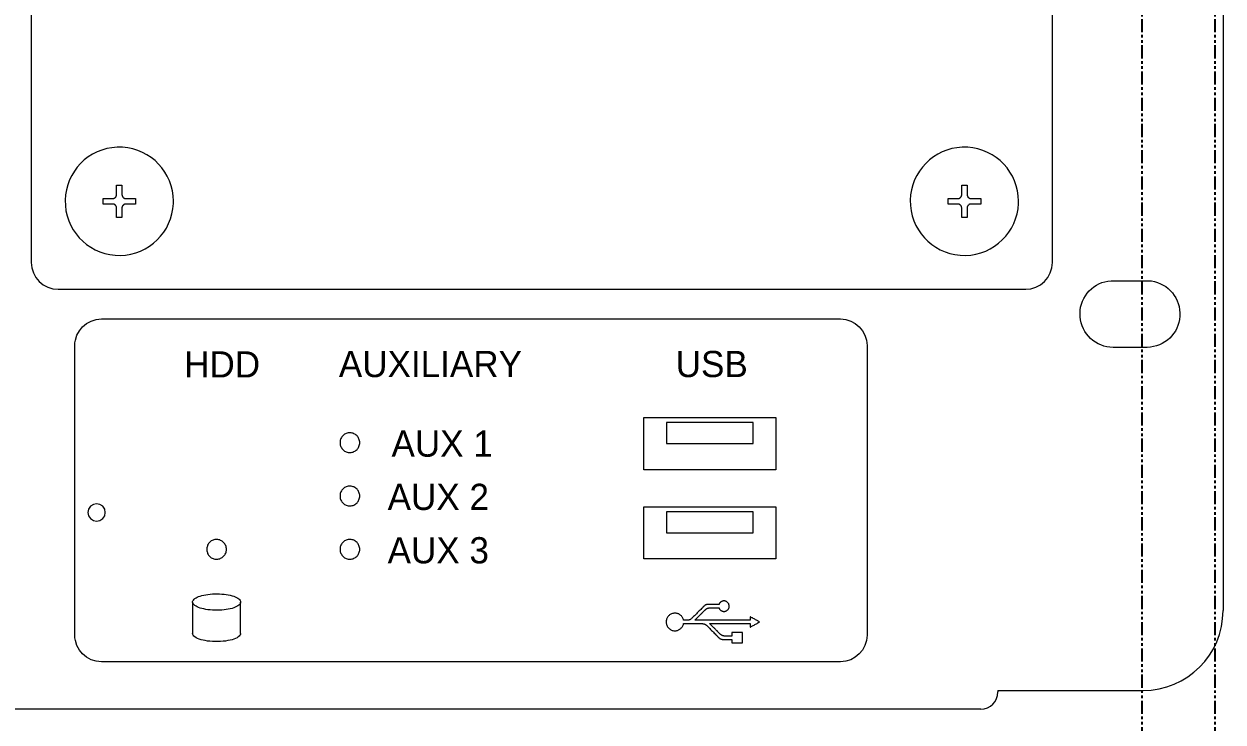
# Model space of a CAD drawing. Header units: millimetres. Extents: x 13198 to 24643, y -4481 to 8091.
# Drawn here: x 16600.2 to 16714.5, y 5577.7 to 5644.3 of the extents above; entities that cross this region are included whole.
import ezdxf

# ---------------------------------------------------------------- set-up
doc = ezdxf.new("R2010")
doc.units = ezdxf.units.MM
doc.header["$MEASUREMENT"] = 0
doc.linetypes.add('HIDDEN', pattern=[0.375, 0.25, -0.125])
doc.linetypes.add('PHANTOM', pattern=[2.5, 1.25, -0.25, 0.25, -0.25, 0.25, -0.25])
doc.layers.add('3355', color=2, linetype='HIDDEN')
doc.layers.add('MTG-FRAME', color=7, linetype='Continuous')

# ---------------------------------------------------------------- blocks, each defined once
blk = doc.blocks.new('sel-3355')
at = {"layer": '3355', "color": 7, "linetype": 'ByBlock', "lineweight": 13}
for p, q in [((15852.09, 5717.93), (15852.09, 5605.56)), ((15830.63, 5597.93), (15830.63, 5597.8)), ((15830.63, 5597.93), (15844.46, 5597.93)), ((15828.98, 5596.15), (15392.2, 5596.15))]:
    blk.add_line(p, q, dxfattribs=at)
for points in [[(15738.45, 5721.74), (15738.45, 5638.73), (15738.5, 5638.24), (15738.65, 5637.76), (15738.88, 5637.32), (15739.2, 5636.93), (15739.58, 5636.62), (15740.02, 5636.38), (15740.5, 5636.24), (15741, 5636.19), (15833.28, 5636.19), (15833.77, 5636.24), (15834.25, 5636.38), (15834.69, 5636.62), (15835.07, 5636.93), (15835.39, 5637.32), (15835.62, 5637.76), (15835.77, 5638.24), (15835.82, 5638.73), (15835.82, 5721.74)], [(15796.85, 5618.99), (15796.85, 5623.98), (15809.46, 5623.98), (15809.46, 5618.99), (15796.85, 5618.99)], [(15799.01, 5621.49), (15807.29, 5621.49), (15807.29, 5623.49), (15799.01, 5623.49), (15799.01, 5621.49)], [(15745.51, 5614.91), (15745.45, 5615.23), (15745.27, 5615.5), (15745, 5615.68), (15744.68, 5615.74), (15744.37, 5615.68), (15744.1, 5615.5), (15743.92, 5615.23), (15743.86, 5614.91), (15743.92, 5614.6), (15744.1, 5614.33), (15744.37, 5614.15), (15744.68, 5614.09), (15745, 5614.15), (15745.27, 5614.33), (15745.45, 5614.6), (15745.51, 5614.91)], [(15809.46, 5610.48), (15796.85, 5610.48), (15796.85, 5615.46), (15809.46, 5615.46), (15809.46, 5610.48)], [(15799.01, 5612.97), (15807.29, 5612.97), (15807.29, 5614.98), (15799.01, 5614.98), (15799.01, 5612.97)], [(15753.84, 5606.37), (15753.84, 5603.38)], [(15758.4, 5603.38), (15758.4, 5606.37)], [(15758.4, 5603.38), (15758.39, 5603.29), (15758.35, 5603.21), (15758.28, 5603.12), (15758.19, 5603.05), (15758.07, 5602.97), (15757.94, 5602.9), (15757.78, 5602.84), (15757.6, 5602.78), (15757.41, 5602.73), (15757.2, 5602.69), (15756.98, 5602.65), (15756.75, 5602.63), (15756.5, 5602.61), (15756.25, 5602.6), (15755.99, 5602.6), (15755.74, 5602.61), (15755.49, 5602.63), (15755.26, 5602.65), (15755.04, 5602.69), (15754.83, 5602.73), (15754.64, 5602.78), (15754.47, 5602.84), (15754.31, 5602.9), (15754.17, 5602.97), (15754.06, 5603.05), (15753.96, 5603.12), (15753.9, 5603.21), (15753.85, 5603.29), (15753.84, 5603.38)]]:
    blk.add_lwpolyline(points, dxfattribs=at)
for points in [[(15752, 5644.58), (15751.98, 5645.09), (15751.91, 5645.58), (15751.79, 5646.06), (15751.63, 5646.52), (15751.42, 5646.96), (15751.18, 5647.37), (15750.9, 5647.76), (15750.59, 5648.13), (15750.25, 5648.46), (15749.88, 5648.75), (15749.48, 5649.02), (15749.05, 5649.24), (15748.6, 5649.43), (15748.14, 5649.58), (15747.65, 5649.68), (15747.15, 5649.73), (15746.64, 5649.74), (15746.14, 5649.69), (15745.65, 5649.6), (15745.18, 5649.46), (15744.72, 5649.29), (15744.29, 5649.07), (15743.89, 5648.81), (15743.51, 5648.52), (15743.16, 5648.19), (15742.84, 5647.84), (15742.56, 5647.45), (15742.31, 5647.04), (15742.1, 5646.61), (15741.93, 5646.15), (15741.8, 5645.68), (15741.72, 5645.19), (15741.68, 5644.68), (15741.7, 5644.17), (15741.76, 5643.67), (15741.87, 5643.19), (15742.03, 5642.73), (15742.22, 5642.28), (15742.45, 5641.86), (15742.72, 5641.47), (15743.03, 5641.1), (15743.37, 5640.77), (15743.73, 5640.46), (15744.13, 5640.19), (15744.55, 5639.96), (15744.99, 5639.76), (15745.46, 5639.61), (15745.94, 5639.5), (15746.44, 5639.43), (15746.95, 5639.42), (15747.45, 5639.45), (15747.94, 5639.54), (15748.42, 5639.66), (15748.87, 5639.83), (15749.31, 5640.04), (15749.72, 5640.29), (15750.1, 5640.58), (15750.46, 5640.9), (15750.78, 5641.25), (15751.08, 5641.62), (15751.33, 5642.03), (15751.55, 5642.46), (15751.73, 5642.91), (15751.86, 5643.38), (15751.96, 5643.87), (15752, 5644.37), (15752, 5644.58), (15752, 5644.58), (15752, 5644.58), (15752, 5644.58), (15752, 5644.58), (15752, 5644.58), (15752, 5644.58), (15752, 5644.58), (15752, 5644.58), (15752, 5644.58), (15752, 5644.58), (15752, 5644.58), (15752, 5644.58), (15752, 5644.58), (15752, 5644.58), (15752, 5644.58)], [(15832.59, 5644.58), (15832.56, 5645.09), (15832.49, 5645.58), (15832.37, 5646.06), (15832.21, 5646.52), (15832.01, 5646.96), (15831.77, 5647.37), (15831.49, 5647.76), (15831.18, 5648.13), (15830.83, 5648.46), (15830.46, 5648.75), (15830.06, 5649.02), (15829.64, 5649.24), (15829.19, 5649.43), (15828.72, 5649.58), (15828.24, 5649.68), (15827.74, 5649.73), (15827.22, 5649.74), (15826.72, 5649.69), (15826.23, 5649.6), (15825.76, 5649.46), (15825.31, 5649.29), (15824.88, 5649.07), (15824.47, 5648.81), (15824.1, 5648.52), (15823.75, 5648.19), (15823.43, 5647.84), (15823.14, 5647.45), (15822.89, 5647.04), (15822.68, 5646.61), (15822.51, 5646.15), (15822.39, 5645.68), (15822.3, 5645.19), (15822.27, 5644.68), (15822.28, 5644.17), (15822.35, 5643.67), (15822.46, 5643.19), (15822.61, 5642.73), (15822.8, 5642.28), (15823.04, 5641.86), (15823.31, 5641.47), (15823.61, 5641.1), (15823.95, 5640.77), (15824.32, 5640.46), (15824.71, 5640.19), (15825.13, 5639.96), (15825.58, 5639.76), (15826.04, 5639.61), (15826.52, 5639.5), (15827.02, 5639.43), (15827.53, 5639.42), (15828.04, 5639.45), (15828.53, 5639.54), (15829, 5639.66), (15829.46, 5639.83), (15829.89, 5640.04), (15830.3, 5640.29), (15830.69, 5640.58), (15831.04, 5640.9), (15831.37, 5641.25), (15831.66, 5641.62), (15831.92, 5642.03), (15832.13, 5642.46), (15832.31, 5642.91), (15832.45, 5643.38), (15832.54, 5643.87), (15832.58, 5644.37), (15832.59, 5644.58), (15832.59, 5644.58), (15832.59, 5644.58), (15832.59, 5644.58), (15832.59, 5644.58), (15832.59, 5644.58), (15832.59, 5644.58), (15832.59, 5644.58), (15832.59, 5644.58), (15832.59, 5644.58), (15832.59, 5644.58), (15832.59, 5644.58), (15832.59, 5644.58), (15832.59, 5644.58), (15832.59, 5644.58), (15832.59, 5644.58)], [(15745.3, 5644.32), (15745.3, 5644.33), (15745.3, 5644.34), (15745.3, 5644.36), (15745.3, 5644.39), (15745.3, 5644.42), (15745.3, 5644.46), (15745.3, 5644.5), (15745.3, 5644.54), (15745.3, 5644.59), (15745.3, 5644.63), (15745.3, 5644.67), (15745.3, 5644.71), (15745.3, 5644.75), (15745.3, 5644.78), (15745.3, 5644.81), (15745.3, 5644.83), (15745.3, 5644.84), (15745.3, 5644.84), (15745.31, 5644.84), (15745.34, 5644.84), (15745.39, 5644.84), (15745.44, 5644.84), (15745.5, 5644.84), (15745.57, 5644.84), (15745.64, 5644.84), (15745.72, 5644.84), (15745.8, 5644.84), (15745.87, 5644.84), (15745.95, 5644.84), (15746.01, 5644.84), (15746.07, 5644.84), (15746.12, 5644.84), (15746.16, 5644.84), (15746.19, 5644.84), (15746.2, 5644.84), (15746.23, 5644.84), (15746.27, 5644.84), (15746.3, 5644.85), (15746.33, 5644.86), (15746.36, 5644.87), (15746.39, 5644.89), (15746.42, 5644.91), (15746.45, 5644.93), (15746.47, 5644.95), (15746.5, 5644.98), (15746.52, 5645), (15746.54, 5645.03), (15746.55, 5645.06), (15746.56, 5645.1), (15746.57, 5645.13), (15746.58, 5645.16), (15746.59, 5645.2), (15746.59, 5645.22), (15746.59, 5645.24), (15746.59, 5645.27), (15746.59, 5645.31), (15746.59, 5645.36), (15746.59, 5645.42), (15746.59, 5645.49), (15746.59, 5645.56), (15746.59, 5645.64), (15746.59, 5645.72), (15746.59, 5645.79), (15746.59, 5645.87), (15746.59, 5645.93), (15746.59, 5645.99), (15746.59, 5646.05), (15746.59, 5646.09), (15746.59, 5646.11), (15746.59, 5646.13), (15746.59, 5646.13), (15746.6, 5646.13), (15746.62, 5646.13), (15746.65, 5646.13), (15746.68, 5646.13), (15746.72, 5646.13), (15746.76, 5646.13), (15746.8, 5646.13), (15746.84, 5646.13), (15746.89, 5646.13), (15746.93, 5646.13), (15746.97, 5646.13), (15747.01, 5646.13), (15747.04, 5646.13), (15747.07, 5646.13), (15747.09, 5646.13), (15747.1, 5646.13), (15747.1, 5646.13), (15747.1, 5646.11), (15747.1, 5646.09), (15747.1, 5646.05), (15747.1, 5646), (15747.1, 5645.94), (15747.1, 5645.87), (15747.1, 5645.8), (15747.1, 5645.72), (15747.1, 5645.64), (15747.1, 5645.57), (15747.1, 5645.49), (15747.1, 5645.43), (15747.1, 5645.36), (15747.1, 5645.31), (15747.1, 5645.27), (15747.1, 5645.24), (15747.1, 5645.22), (15747.1, 5645.2), (15747.11, 5645.17), (15747.11, 5645.13), (15747.12, 5645.1), (15747.14, 5645.07), (15747.15, 5645.04), (15747.17, 5645.01), (15747.19, 5644.98), (15747.21, 5644.95), (15747.24, 5644.93), (15747.26, 5644.91), (15747.29, 5644.89), (15747.32, 5644.87), (15747.35, 5644.86), (15747.39, 5644.85), (15747.42, 5644.84), (15747.46, 5644.84), (15747.49, 5644.84), (15747.5, 5644.84), (15747.52, 5644.84), (15747.56, 5644.84), (15747.61, 5644.84), (15747.67, 5644.84), (15747.74, 5644.84), (15747.81, 5644.84), (15747.89, 5644.84), (15747.96, 5644.84), (15748.04, 5644.84), (15748.11, 5644.84), (15748.18, 5644.84), (15748.24, 5644.84), (15748.3, 5644.84), (15748.34, 5644.84), (15748.37, 5644.84), (15748.39, 5644.84), (15748.39, 5644.84), (15748.39, 5644.83), (15748.39, 5644.81), (15748.39, 5644.78), (15748.39, 5644.75), (15748.39, 5644.72), (15748.39, 5644.68), (15748.39, 5644.63), (15748.39, 5644.59), (15748.39, 5644.55), (15748.39, 5644.5), (15748.39, 5644.46), (15748.39, 5644.42), (15748.39, 5644.39), (15748.39, 5644.36), (15748.39, 5644.34), (15748.39, 5644.33), (15748.39, 5644.32), (15748.38, 5644.32), (15748.36, 5644.32), (15748.32, 5644.32), (15748.28, 5644.32), (15748.22, 5644.32), (15748.15, 5644.32), (15748.08, 5644.32), (15748.01, 5644.32), (15747.93, 5644.32), (15747.85, 5644.32), (15747.78, 5644.32), (15747.71, 5644.32), (15747.64, 5644.32), (15747.59, 5644.32), (15747.54, 5644.32), (15747.51, 5644.32), (15747.49, 5644.32), (15747.48, 5644.32), (15747.44, 5644.32), (15747.4, 5644.31), (15747.37, 5644.3), (15747.34, 5644.29), (15747.31, 5644.28), (15747.28, 5644.26), (15747.25, 5644.24), (15747.23, 5644.22), (15747.2, 5644.19), (15747.18, 5644.17), (15747.16, 5644.14), (15747.14, 5644.11), (15747.13, 5644.08), (15747.12, 5644.05), (15747.11, 5644.01), (15747.1, 5643.98), (15747.1, 5643.94), (15747.1, 5643.93), (15747.1, 5643.91), (15747.1, 5643.87), (15747.1, 5643.82), (15747.1, 5643.77), (15747.1, 5643.7), (15747.1, 5643.63), (15747.1, 5643.56), (15747.1, 5643.48), (15747.1, 5643.4), (15747.1, 5643.33), (15747.1, 5643.26), (15747.1, 5643.19), (15747.1, 5643.14), (15747.1, 5643.09), (15747.1, 5643.06), (15747.1, 5643.04), (15747.1, 5643.03), (15747.09, 5643.03), (15747.08, 5643.03), (15747.06, 5643.03), (15747.03, 5643.03), (15746.99, 5643.03), (15746.95, 5643.03), (15746.91, 5643.03), (15746.87, 5643.03), (15746.82, 5643.03), (15746.78, 5643.03), (15746.74, 5643.03), (15746.7, 5643.03), (15746.66, 5643.03), (15746.63, 5643.03), (15746.61, 5643.03), (15746.59, 5643.03), (15746.59, 5643.03), (15746.59, 5643.03), (15746.59, 5643.05), (15746.59, 5643.09), (15746.59, 5643.13), (15746.59, 5643.19), (15746.59, 5643.25), (15746.59, 5643.32), (15746.59, 5643.4), (15746.59, 5643.47), (15746.59, 5643.55), (15746.59, 5643.63), (15746.59, 5643.7), (15746.59, 5643.76), (15746.59, 5643.82), (15746.59, 5643.87), (15746.59, 5643.91), (15746.59, 5643.93), (15746.59, 5643.94), (15746.58, 5643.97), (15746.58, 5644.01), (15746.57, 5644.04), (15746.56, 5644.08), (15746.54, 5644.11), (15746.53, 5644.14), (15746.51, 5644.17), (15746.49, 5644.19), (15746.46, 5644.22), (15746.44, 5644.24), (15746.41, 5644.26), (15746.38, 5644.27), (15746.35, 5644.29), (15746.32, 5644.3), (15746.28, 5644.31), (15746.25, 5644.32), (15746.21, 5644.32), (15746.2, 5644.32), (15746.18, 5644.32), (15746.15, 5644.32), (15746.1, 5644.32), (15746.05, 5644.32), (15745.98, 5644.32), (15745.91, 5644.32), (15745.84, 5644.32), (15745.76, 5644.32), (15745.69, 5644.32), (15745.61, 5644.32), (15745.54, 5644.32), (15745.47, 5644.32), (15745.41, 5644.32), (15745.37, 5644.32), (15745.33, 5644.32), (15745.3, 5644.32)], [(15825.88, 5644.32), (15825.88, 5644.33), (15825.88, 5644.34), (15825.88, 5644.36), (15825.88, 5644.39), (15825.88, 5644.42), (15825.88, 5644.46), (15825.88, 5644.5), (15825.88, 5644.54), (15825.88, 5644.59), (15825.88, 5644.63), (15825.88, 5644.67), (15825.88, 5644.71), (15825.88, 5644.75), (15825.88, 5644.78), (15825.88, 5644.81), (15825.88, 5644.83), (15825.88, 5644.84), (15825.88, 5644.84), (15825.9, 5644.84), (15825.93, 5644.84), (15825.97, 5644.84), (15826.02, 5644.84), (15826.09, 5644.84), (15826.16, 5644.84), (15826.23, 5644.84), (15826.31, 5644.84), (15826.38, 5644.84), (15826.46, 5644.84), (15826.53, 5644.84), (15826.6, 5644.84), (15826.66, 5644.84), (15826.71, 5644.84), (15826.75, 5644.84), (15826.77, 5644.84), (15826.78, 5644.84), (15826.82, 5644.84), (15826.85, 5644.84), (15826.88, 5644.85), (15826.92, 5644.86), (15826.95, 5644.87), (15826.98, 5644.89), (15827.01, 5644.91), (15827.03, 5644.93), (15827.06, 5644.95), (15827.08, 5644.98), (15827.1, 5645), (15827.12, 5645.03), (15827.14, 5645.06), (15827.15, 5645.1), (15827.16, 5645.13), (15827.17, 5645.16), (15827.17, 5645.2), (15827.17, 5645.22), (15827.17, 5645.24), (15827.17, 5645.27), (15827.17, 5645.31), (15827.17, 5645.36), (15827.17, 5645.42), (15827.17, 5645.49), (15827.17, 5645.56), (15827.17, 5645.64), (15827.17, 5645.72), (15827.17, 5645.79), (15827.17, 5645.87), (15827.17, 5645.93), (15827.17, 5645.99), (15827.17, 5646.05), (15827.17, 5646.09), (15827.17, 5646.11), (15827.17, 5646.13), (15827.17, 5646.13), (15827.18, 5646.13), (15827.2, 5646.13), (15827.23, 5646.13), (15827.26, 5646.13), (15827.3, 5646.13), (15827.34, 5646.13), (15827.38, 5646.13), (15827.43, 5646.13), (15827.47, 5646.13), (15827.51, 5646.13), (15827.55, 5646.13), (15827.59, 5646.13), (15827.62, 5646.13), (15827.65, 5646.13), (15827.67, 5646.13), (15827.68, 5646.13), (15827.69, 5646.13), (15827.69, 5646.11), (15827.69, 5646.09), (15827.69, 5646.05), (15827.69, 5646), (15827.69, 5645.94), (15827.69, 5645.87), (15827.69, 5645.8), (15827.69, 5645.72), (15827.69, 5645.64), (15827.69, 5645.57), (15827.69, 5645.49), (15827.69, 5645.43), (15827.69, 5645.36), (15827.69, 5645.31), (15827.69, 5645.27), (15827.69, 5645.24), (15827.69, 5645.22), (15827.69, 5645.2), (15827.69, 5645.17), (15827.7, 5645.13), (15827.71, 5645.1), (15827.72, 5645.07), (15827.74, 5645.04), (15827.75, 5645.01), (15827.77, 5644.98), (15827.8, 5644.95), (15827.82, 5644.93), (15827.85, 5644.91), (15827.88, 5644.89), (15827.91, 5644.87), (15827.94, 5644.86), (15827.97, 5644.85), (15828, 5644.84), (15828.04, 5644.84), (15828.07, 5644.84), (15828.08, 5644.84), (15828.11, 5644.84), (15828.15, 5644.84), (15828.2, 5644.84), (15828.26, 5644.84), (15828.32, 5644.84), (15828.39, 5644.84), (15828.47, 5644.84), (15828.55, 5644.84), (15828.62, 5644.84), (15828.7, 5644.84), (15828.77, 5644.84), (15828.83, 5644.84), (15828.88, 5644.84), (15828.93, 5644.84), (15828.96, 5644.84), (15828.97, 5644.84), (15828.98, 5644.84), (15828.98, 5644.83), (15828.98, 5644.81), (15828.98, 5644.78), (15828.98, 5644.75), (15828.98, 5644.72), (15828.98, 5644.68), (15828.98, 5644.63), (15828.98, 5644.59), (15828.98, 5644.55), (15828.98, 5644.5), (15828.98, 5644.46), (15828.98, 5644.42), (15828.98, 5644.39), (15828.98, 5644.36), (15828.98, 5644.34), (15828.98, 5644.33), (15828.98, 5644.32), (15828.97, 5644.32), (15828.95, 5644.32), (15828.91, 5644.32), (15828.86, 5644.32), (15828.8, 5644.32), (15828.74, 5644.32), (15828.67, 5644.32), (15828.59, 5644.32), (15828.51, 5644.32), (15828.44, 5644.32), (15828.36, 5644.32), (15828.29, 5644.32), (15828.23, 5644.32), (15828.17, 5644.32), (15828.13, 5644.32), (15828.1, 5644.32), (15828.08, 5644.32), (15828.06, 5644.32), (15828.02, 5644.32), (15827.99, 5644.31), (15827.96, 5644.3), (15827.92, 5644.29), (15827.89, 5644.28), (15827.86, 5644.26), (15827.84, 5644.24), (15827.81, 5644.22), (15827.79, 5644.19), (15827.76, 5644.17), (15827.75, 5644.14), (15827.73, 5644.11), (15827.71, 5644.08), (15827.7, 5644.05), (15827.69, 5644.01), (15827.69, 5643.98), (15827.69, 5643.94), (15827.69, 5643.93), (15827.69, 5643.91), (15827.69, 5643.87), (15827.69, 5643.82), (15827.69, 5643.77), (15827.69, 5643.7), (15827.69, 5643.63), (15827.69, 5643.56), (15827.69, 5643.48), (15827.69, 5643.4), (15827.69, 5643.33), (15827.69, 5643.26), (15827.69, 5643.19), (15827.69, 5643.14), (15827.69, 5643.09), (15827.69, 5643.06), (15827.69, 5643.04), (15827.69, 5643.03), (15827.68, 5643.03), (15827.66, 5643.03), (15827.64, 5643.03), (15827.61, 5643.03), (15827.58, 5643.03), (15827.54, 5643.03), (15827.5, 5643.03), (15827.45, 5643.03), (15827.41, 5643.03), (15827.36, 5643.03), (15827.32, 5643.03), (15827.28, 5643.03), (15827.25, 5643.03), (15827.22, 5643.03), (15827.19, 5643.03), (15827.18, 5643.03), (15827.17, 5643.03), (15827.17, 5643.03), (15827.17, 5643.05), (15827.17, 5643.09), (15827.17, 5643.13), (15827.17, 5643.19), (15827.17, 5643.25), (15827.17, 5643.32), (15827.17, 5643.4), (15827.17, 5643.47), (15827.17, 5643.55), (15827.17, 5643.63), (15827.17, 5643.7), (15827.17, 5643.76), (15827.17, 5643.82), (15827.17, 5643.87), (15827.17, 5643.91), (15827.17, 5643.93), (15827.17, 5643.94), (15827.17, 5643.97), (15827.16, 5644.01), (15827.15, 5644.04), (15827.14, 5644.08), (15827.13, 5644.11), (15827.11, 5644.14), (15827.09, 5644.17), (15827.07, 5644.19), (15827.05, 5644.22), (15827.02, 5644.24), (15827, 5644.26), (15826.97, 5644.27), (15826.94, 5644.29), (15826.9, 5644.3), (15826.87, 5644.31), (15826.84, 5644.32), (15826.8, 5644.32), (15826.78, 5644.32), (15826.76, 5644.32), (15826.73, 5644.32), (15826.69, 5644.32), (15826.63, 5644.32), (15826.57, 5644.32), (15826.5, 5644.32), (15826.43, 5644.32), (15826.35, 5644.32), (15826.27, 5644.32), (15826.2, 5644.32), (15826.12, 5644.32), (15826.06, 5644.32), (15826, 5644.32), (15825.95, 5644.32), (15825.91, 5644.32), (15825.89, 5644.32)], [(15841.62, 5630.65), (15841.31, 5630.67), (15841.01, 5630.71), (15840.72, 5630.78), (15840.44, 5630.88), (15840.18, 5631), (15839.92, 5631.15), (15839.68, 5631.31), (15839.46, 5631.5), (15839.26, 5631.71), (15839.08, 5631.93), (15838.91, 5632.17), (15838.77, 5632.43), (15838.65, 5632.7), (15838.56, 5632.98), (15838.49, 5633.27), (15838.46, 5633.57), (15838.45, 5633.88), (15838.47, 5634.19), (15838.51, 5634.49), (15838.59, 5634.78), (15838.69, 5635.06), (15838.82, 5635.32), (15838.96, 5635.57), (15839.14, 5635.81), (15839.33, 5636.03), (15839.54, 5636.23), (15839.76, 5636.41), (15840.01, 5636.57), (15840.26, 5636.7), (15840.54, 5636.82), (15840.82, 5636.91), (15841.11, 5636.97), (15841.42, 5637), (15841.63, 5637.01), (15841.68, 5637.01), (15841.79, 5637.01), (15841.95, 5637.01), (15842.15, 5637.01), (15842.38, 5637.01), (15842.63, 5637.01), (15842.91, 5637.01), (15843.19, 5637.01), (15843.47, 5637.01), (15843.75, 5637.01), (15844, 5637.01), (15844.24, 5637.01), (15844.45, 5637.01), (15844.61, 5637.01), (15844.73, 5637.01), (15844.79, 5637.01), (15844.96, 5637.01), (15845.26, 5636.98), (15845.56, 5636.92), (15845.84, 5636.83), (15846.12, 5636.72), (15846.38, 5636.59), (15846.62, 5636.44), (15846.85, 5636.26), (15847.06, 5636.06), (15847.26, 5635.85), (15847.43, 5635.61), (15847.58, 5635.36), (15847.71, 5635.1), (15847.82, 5634.83), (15847.9, 5634.54), (15847.95, 5634.24), (15847.98, 5633.94), (15847.97, 5633.62), (15847.94, 5633.32), (15847.88, 5633.03), (15847.79, 5632.74), (15847.67, 5632.47), (15847.54, 5632.21), (15847.38, 5631.97), (15847.2, 5631.74), (15847, 5631.53), (15846.78, 5631.34), (15846.54, 5631.17), (15846.29, 5631.02), (15846.03, 5630.9), (15845.75, 5630.8), (15845.46, 5630.72), (15845.16, 5630.67), (15844.85, 5630.65), (15844.78, 5630.65), (15844.7, 5630.65), (15844.56, 5630.65), (15844.38, 5630.65), (15844.17, 5630.65), (15843.92, 5630.65), (15843.66, 5630.65), (15843.38, 5630.65), (15843.09, 5630.65), (15842.81, 5630.65), (15842.55, 5630.65), (15842.3, 5630.65), (15842.08, 5630.65), (15841.89, 5630.65), (15841.75, 5630.65), (15841.66, 5630.65)], [(15818.14, 5603.22), (15818.13, 5602.96), (15818.09, 5602.7), (15817.94, 5602.23), (15817.71, 5601.79), (15817.4, 5601.42), (15817.02, 5601.11), (15816.59, 5600.87), (15816.11, 5600.73), (15815.86, 5600.69), (15815.6, 5600.67), (15815.59, 5600.67), (15815.55, 5600.67), (15815.4, 5600.67), (15815.15, 5600.67), (15814.81, 5600.67), (15814.38, 5600.67), (15813.86, 5600.67), (15813.26, 5600.67), (15812.57, 5600.67), (15811.81, 5600.67), (15810.98, 5600.67), (15810.07, 5600.67), (15809.1, 5600.67), (15808.06, 5600.67), (15806.96, 5600.67), (15805.8, 5600.67), (15804.59, 5600.67), (15803.33, 5600.67), (15802.02, 5600.67), (15800.66, 5600.67), (15799.26, 5600.67), (15797.82, 5600.67), (15796.35, 5600.67), (15794.84, 5600.67), (15793.31, 5600.67), (15790.17, 5600.67), (15786.94, 5600.67), (15783.67, 5600.67), (15780.37, 5600.67), (15777.08, 5600.67), (15773.8, 5600.67), (15770.58, 5600.67), (15767.44, 5600.67), (15765.91, 5600.67), (15764.4, 5600.67), (15762.93, 5600.67), (15761.49, 5600.67), (15760.09, 5600.67), (15758.73, 5600.67), (15757.42, 5600.67), (15756.16, 5600.67), (15754.95, 5600.67), (15753.79, 5600.67), (15752.69, 5600.67), (15751.65, 5600.67), (15750.68, 5600.67), (15749.77, 5600.67), (15748.94, 5600.67), (15748.18, 5600.67), (15747.49, 5600.67), (15746.89, 5600.67), (15746.37, 5600.67), (15745.94, 5600.67), (15745.6, 5600.67), (15745.35, 5600.67), (15745.2, 5600.67), (15745.16, 5600.67), (15745.15, 5600.67), (15744.89, 5600.69), (15744.64, 5600.73), (15744.16, 5600.87), (15743.73, 5601.11), (15743.35, 5601.42), (15743.04, 5601.79), (15742.81, 5602.23), (15742.66, 5602.7), (15742.62, 5602.96), (15742.61, 5603.22), (15742.61, 5603.24), (15742.61, 5603.3), (15742.61, 5603.39), (15742.61, 5603.53), (15742.61, 5603.7), (15742.61, 5603.9), (15742.61, 5604.13), (15742.61, 5604.4), (15742.61, 5604.7), (15742.61, 5605.03), (15742.61, 5605.38), (15742.61, 5605.76), (15742.61, 5606.6), (15742.61, 5607.53), (15742.61, 5608.54), (15742.61, 5609.62), (15742.61, 5610.76), (15742.61, 5611.95), (15742.61, 5613.18), (15742.61, 5614.44), (15742.61, 5617.02), (15742.61, 5619.59), (15742.61, 5620.85), (15742.61, 5622.09), (15742.61, 5623.28), (15742.61, 5624.42), (15742.61, 5625.5), (15742.61, 5626.51), (15742.61, 5627.43), (15742.61, 5628.27), (15742.61, 5628.65), (15742.61, 5629.01), (15742.61, 5629.33), (15742.61, 5629.63), (15742.61, 5629.9), (15742.61, 5630.14), (15742.61, 5630.34), (15742.61, 5630.51), (15742.61, 5630.64), (15742.61, 5630.74), (15742.61, 5630.8), (15742.61, 5630.82), (15742.62, 5631.08), (15742.66, 5631.33), (15742.81, 5631.81), (15743.04, 5632.24), (15743.35, 5632.62), (15743.73, 5632.93), (15744.16, 5633.16), (15744.64, 5633.31), (15744.89, 5633.35), (15745.15, 5633.36), (15745.16, 5633.36), (15745.2, 5633.36), (15745.35, 5633.36), (15745.6, 5633.36), (15745.94, 5633.36), (15746.37, 5633.36), (15746.89, 5633.36), (15747.49, 5633.36), (15748.18, 5633.36), (15748.94, 5633.36), (15749.77, 5633.36), (15750.68, 5633.36), (15751.65, 5633.36), (15752.69, 5633.36), (15753.79, 5633.36), (15754.95, 5633.36), (15756.16, 5633.36), (15757.42, 5633.36), (15758.73, 5633.36), (15760.09, 5633.36), (15761.49, 5633.36), (15762.93, 5633.36), (15764.4, 5633.36), (15765.91, 5633.36), (15767.44, 5633.36), (15770.58, 5633.36), (15773.8, 5633.36), (15777.08, 5633.36), (15780.37, 5633.36), (15783.67, 5633.36), (15786.94, 5633.36), (15790.17, 5633.36), (15793.31, 5633.36), (15794.84, 5633.36), (15796.35, 5633.36), (15797.82, 5633.36), (15799.26, 5633.36), (15800.66, 5633.36), (15802.02, 5633.36), (15803.33, 5633.36), (15804.59, 5633.36), (15805.8, 5633.36), (15806.96, 5633.36), (15808.06, 5633.36), (15809.1, 5633.36), (15810.07, 5633.36), (15810.98, 5633.36), (15811.81, 5633.36), (15812.57, 5633.36), (15813.26, 5633.36), (15813.86, 5633.36), (15814.38, 5633.36), (15814.81, 5633.36), (15815.15, 5633.36), (15815.4, 5633.36), (15815.55, 5633.36), (15815.59, 5633.36), (15815.6, 5633.36), (15815.86, 5633.35), (15816.11, 5633.31), (15816.59, 5633.16), (15817.02, 5632.93), (15817.4, 5632.62), (15817.71, 5632.24), (15817.94, 5631.81), (15818.09, 5631.33), (15818.13, 5631.08), (15818.14, 5630.82), (15818.14, 5630.8), (15818.14, 5630.74), (15818.14, 5630.64), (15818.14, 5630.51), (15818.14, 5630.34), (15818.14, 5630.14), (15818.14, 5629.9), (15818.14, 5629.63), (15818.14, 5629.33), (15818.14, 5629.01), (15818.14, 5628.65), (15818.14, 5628.27), (15818.14, 5627.43), (15818.14, 5626.51), (15818.14, 5625.5), (15818.14, 5624.42), (15818.14, 5623.28), (15818.14, 5622.09), (15818.14, 5620.85), (15818.14, 5619.59), (15818.14, 5617.02), (15818.14, 5614.44), (15818.14, 5613.18), (15818.14, 5611.95), (15818.14, 5610.76), (15818.14, 5609.62), (15818.14, 5608.54), (15818.14, 5607.53), (15818.14, 5606.6), (15818.14, 5605.76), (15818.14, 5605.38), (15818.14, 5605.03), (15818.14, 5604.7), (15818.14, 5604.4), (15818.14, 5604.13), (15818.14, 5603.9), (15818.14, 5603.7), (15818.14, 5603.53), (15818.14, 5603.39), (15818.14, 5603.3), (15818.14, 5603.24), (15818.14, 5603.22)], [(15769.77, 5621.57), (15769.77, 5621.66), (15769.76, 5621.75), (15769.73, 5621.84), (15769.7, 5621.93), (15769.66, 5622.01), (15769.62, 5622.08), (15769.56, 5622.16), (15769.51, 5622.22), (15769.44, 5622.28), (15769.37, 5622.34), (15769.29, 5622.38), (15769.21, 5622.42), (15769.13, 5622.46), (15769.04, 5622.48), (15768.95, 5622.5), (15768.86, 5622.51), (15768.76, 5622.5), (15768.67, 5622.49), (15768.58, 5622.47), (15768.49, 5622.44), (15768.41, 5622.41), (15768.33, 5622.36), (15768.26, 5622.31), (15768.19, 5622.25), (15768.13, 5622.19), (15768.07, 5622.12), (15768.03, 5622.05), (15767.98, 5621.97), (15767.95, 5621.88), (15767.92, 5621.8), (15767.9, 5621.71), (15767.89, 5621.61), (15767.89, 5621.52), (15767.9, 5621.42), (15767.92, 5621.33), (15767.95, 5621.25), (15767.98, 5621.16), (15768.03, 5621.09), (15768.07, 5621.01), (15768.13, 5620.94), (15768.19, 5620.88), (15768.26, 5620.82), (15768.33, 5620.77), (15768.41, 5620.73), (15768.49, 5620.69), (15768.58, 5620.66), (15768.67, 5620.64), (15768.76, 5620.63), (15768.86, 5620.63), (15768.95, 5620.63), (15769.04, 5620.65), (15769.13, 5620.67), (15769.21, 5620.71), (15769.29, 5620.75), (15769.37, 5620.79), (15769.44, 5620.85), (15769.51, 5620.91), (15769.56, 5620.98), (15769.62, 5621.05), (15769.66, 5621.12), (15769.7, 5621.21), (15769.73, 5621.29), (15769.76, 5621.38), (15769.77, 5621.47)], [(15769.77, 5616.48), (15769.77, 5616.58), (15769.76, 5616.67), (15769.73, 5616.76), (15769.7, 5616.84), (15769.66, 5616.92), (15769.62, 5617), (15769.56, 5617.07), (15769.51, 5617.14), (15769.44, 5617.2), (15769.37, 5617.25), (15769.29, 5617.3), (15769.21, 5617.34), (15769.13, 5617.37), (15769.04, 5617.4), (15768.95, 5617.41), (15768.86, 5617.42), (15768.76, 5617.42), (15768.67, 5617.41), (15768.58, 5617.39), (15768.49, 5617.36), (15768.41, 5617.32), (15768.33, 5617.28), (15768.26, 5617.23), (15768.19, 5617.17), (15768.13, 5617.11), (15768.07, 5617.04), (15768.03, 5616.96), (15767.98, 5616.88), (15767.95, 5616.8), (15767.92, 5616.71), (15767.9, 5616.62), (15767.89, 5616.53), (15767.89, 5616.43), (15767.9, 5616.34), (15767.92, 5616.25), (15767.95, 5616.16), (15767.98, 5616.08), (15768.03, 5616), (15768.07, 5615.93), (15768.13, 5615.86), (15768.19, 5615.79), (15768.26, 5615.74), (15768.33, 5615.68), (15768.41, 5615.64), (15768.49, 5615.6), (15768.58, 5615.58), (15768.67, 5615.55), (15768.76, 5615.54), (15768.86, 5615.54), (15768.95, 5615.55), (15769.04, 5615.56), (15769.13, 5615.59), (15769.21, 5615.62), (15769.29, 5615.66), (15769.37, 5615.71), (15769.44, 5615.76), (15769.51, 5615.82), (15769.56, 5615.89), (15769.62, 5615.96), (15769.66, 5616.04), (15769.7, 5616.12), (15769.73, 5616.21), (15769.76, 5616.3), (15769.77, 5616.39)], [(15757.06, 5611.39), (15757.06, 5611.49), (15757.04, 5611.58), (15757.02, 5611.67), (15756.99, 5611.76), (15756.95, 5611.84), (15756.91, 5611.91), (15756.85, 5611.98), (15756.79, 5612.05), (15756.73, 5612.11), (15756.66, 5612.17), (15756.58, 5612.21), (15756.5, 5612.25), (15756.42, 5612.29), (15756.33, 5612.31), (15756.24, 5612.33), (15756.15, 5612.33), (15756.05, 5612.33), (15755.96, 5612.32), (15755.87, 5612.3), (15755.78, 5612.27), (15755.7, 5612.23), (15755.62, 5612.19), (15755.55, 5612.14), (15755.48, 5612.08), (15755.42, 5612.02), (15755.36, 5611.95), (15755.31, 5611.88), (15755.27, 5611.8), (15755.24, 5611.71), (15755.21, 5611.63), (15755.19, 5611.54), (15755.18, 5611.44), (15755.18, 5611.35), (15755.19, 5611.25), (15755.21, 5611.16), (15755.24, 5611.08), (15755.27, 5610.99), (15755.31, 5610.91), (15755.36, 5610.84), (15755.42, 5610.77), (15755.48, 5610.71), (15755.55, 5610.65), (15755.62, 5610.6), (15755.7, 5610.55), (15755.78, 5610.52), (15755.87, 5610.49), (15755.96, 5610.47), (15756.05, 5610.46), (15756.15, 5610.45), (15756.24, 5610.46), (15756.33, 5610.48), (15756.42, 5610.5), (15756.5, 5610.54), (15756.58, 5610.58), (15756.66, 5610.62), (15756.73, 5610.68), (15756.79, 5610.74), (15756.85, 5610.8), (15756.91, 5610.88), (15756.95, 5610.95), (15756.99, 5611.03), (15757.02, 5611.12), (15757.04, 5611.21), (15757.06, 5611.3)], [(15769.77, 5611.4), (15769.77, 5611.49), (15769.76, 5611.58), (15769.73, 5611.67), (15769.7, 5611.76), (15769.66, 5611.84), (15769.62, 5611.91), (15769.56, 5611.99), (15769.51, 5612.05), (15769.44, 5612.11), (15769.37, 5612.17), (15769.29, 5612.22), (15769.21, 5612.26), (15769.13, 5612.29), (15769.04, 5612.31), (15768.95, 5612.33), (15768.86, 5612.34), (15768.76, 5612.33), (15768.67, 5612.32), (15768.58, 5612.3), (15768.49, 5612.27), (15768.41, 5612.24), (15768.33, 5612.19), (15768.26, 5612.14), (15768.19, 5612.08), (15768.13, 5612.02), (15768.07, 5611.95), (15768.03, 5611.88), (15767.98, 5611.8), (15767.95, 5611.71), (15767.92, 5611.63), (15767.9, 5611.54), (15767.89, 5611.44), (15767.89, 5611.35), (15767.9, 5611.26), (15767.92, 5611.17), (15767.95, 5611.08), (15767.98, 5611), (15768.03, 5610.92), (15768.07, 5610.84), (15768.13, 5610.77), (15768.19, 5610.71), (15768.26, 5610.65), (15768.33, 5610.6), (15768.41, 5610.56), (15768.49, 5610.52), (15768.58, 5610.49), (15768.67, 5610.47), (15768.76, 5610.46), (15768.86, 5610.46), (15768.95, 5610.46), (15769.04, 5610.48), (15769.13, 5610.5), (15769.21, 5610.54), (15769.29, 5610.58), (15769.37, 5610.63), (15769.44, 5610.68), (15769.51, 5610.74), (15769.56, 5610.81), (15769.62, 5610.88), (15769.66, 5610.96), (15769.7, 5611.04), (15769.73, 5611.12), (15769.76, 5611.21), (15769.77, 5611.3)], [(15758.4, 5606.37), (15758.39, 5606.29), (15758.36, 5606.21), (15758.31, 5606.14), (15758.23, 5606.07), (15758.14, 5606), (15758.03, 5605.94), (15757.9, 5605.88), (15757.75, 5605.82), (15757.6, 5605.77), (15757.43, 5605.73), (15757.24, 5605.69), (15757.05, 5605.65), (15756.84, 5605.63), (15756.63, 5605.61), (15756.41, 5605.59), (15756.18, 5605.59), (15755.95, 5605.59), (15755.72, 5605.6), (15755.51, 5605.62), (15755.3, 5605.64), (15755.1, 5605.67), (15754.91, 5605.71), (15754.73, 5605.75), (15754.57, 5605.8), (15754.41, 5605.85), (15754.28, 5605.91), (15754.16, 5605.97), (15754.06, 5606.04), (15753.97, 5606.1), (15753.91, 5606.18), (15753.86, 5606.25), (15753.84, 5606.33), (15753.84, 5606.41), (15753.86, 5606.49), (15753.91, 5606.56), (15753.97, 5606.64), (15754.06, 5606.7), (15754.16, 5606.77), (15754.28, 5606.83), (15754.41, 5606.89), (15754.57, 5606.94), (15754.73, 5606.99), (15754.91, 5607.03), (15755.1, 5607.07), (15755.3, 5607.1), (15755.51, 5607.12), (15755.72, 5607.14), (15755.95, 5607.15), (15756.18, 5607.15), (15756.41, 5607.15), (15756.63, 5607.13), (15756.84, 5607.11), (15757.05, 5607.09), (15757.24, 5607.05), (15757.43, 5607.01), (15757.6, 5606.97), (15757.75, 5606.92), (15757.9, 5606.86), (15758.03, 5606.8), (15758.14, 5606.74), (15758.23, 5606.67), (15758.31, 5606.6), (15758.36, 5606.53), (15758.39, 5606.45)], [(15807.89, 5604.47), (15807.88, 5604.48), (15807.86, 5604.49), (15807.82, 5604.51), (15807.77, 5604.54), (15807.72, 5604.57), (15807.66, 5604.6), (15807.59, 5604.64), (15807.52, 5604.68), (15807.44, 5604.73), (15807.37, 5604.77), (15807.3, 5604.81), (15807.23, 5604.85), (15807.17, 5604.88), (15807.11, 5604.91), (15807.07, 5604.94), (15807.03, 5604.96), (15807.01, 5604.97), (15807.01, 5604.97), (15807.01, 5604.97), (15807.01, 5604.96), (15807.01, 5604.95), (15807.01, 5604.93), (15807.01, 5604.91), (15807.01, 5604.88), (15807.01, 5604.86), (15807.01, 5604.83), (15807.01, 5604.8), (15807.01, 5604.77), (15807.01, 5604.74), (15807.01, 5604.72), (15807.01, 5604.7), (15807.01, 5604.68), (15807.01, 5604.66), (15807.01, 5604.65), (15807.01, 5604.64), (15807, 5604.64), (15806.94, 5604.64), (15806.81, 5604.64), (15806.62, 5604.64), (15806.37, 5604.64), (15806.08, 5604.64), (15805.75, 5604.64), (15805.41, 5604.64), (15805.04, 5604.64), (15804.67, 5604.64), (15804.3, 5604.64), (15803.95, 5604.64), (15803.62, 5604.64), (15803.31, 5604.64), (15803.05, 5604.64), (15802.84, 5604.64), (15802.69, 5604.64), (15802.6, 5604.64), (15802.59, 5604.64), (15802.59, 5604.64), (15802.58, 5604.64), (15802.58, 5604.64), (15802.58, 5604.64), (15802.58, 5604.64), (15802.58, 5604.64), (15802.57, 5604.64), (15802.57, 5604.64), (15802.57, 5604.64), (15802.57, 5604.64), (15802.57, 5604.64), (15802.57, 5604.64), (15802.56, 5604.64), (15802.56, 5604.64), (15802.56, 5604.64), (15802.56, 5604.64), (15802.56, 5604.64), (15802.55, 5604.64), (15802.54, 5604.64), (15802.51, 5604.64), (15802.47, 5604.64), (15802.42, 5604.64), (15802.37, 5604.64), (15802.3, 5604.64), (15802.24, 5604.64), (15802.17, 5604.64), (15802.1, 5604.64), (15802.03, 5604.64), (15801.97, 5604.64), (15801.91, 5604.64), (15801.85, 5604.64), (15801.81, 5604.64), (15801.77, 5604.64), (15801.74, 5604.64), (15801.73, 5604.64), (15801.73, 5604.64), (15801.73, 5604.64), (15801.73, 5604.64), (15801.73, 5604.64), (15801.73, 5604.64), (15801.73, 5604.64), (15801.73, 5604.64), (15801.73, 5604.64), (15801.73, 5604.64), (15801.73, 5604.64), (15801.73, 5604.64), (15801.73, 5604.64), (15801.72, 5604.64), (15801.72, 5604.64), (15801.72, 5604.64), (15801.72, 5604.64), (15801.72, 5604.64), (15801.72, 5604.64), (15801.73, 5604.64), (15801.74, 5604.66), (15801.77, 5604.68), (15801.8, 5604.72), (15801.84, 5604.76), (15801.89, 5604.8), (15801.94, 5604.85), (15801.99, 5604.9), (15802.05, 5604.96), (15802.1, 5605.01), (15802.15, 5605.07), (15802.21, 5605.12), (15802.25, 5605.17), (15802.29, 5605.21), (15802.33, 5605.24), (15802.36, 5605.27), (15802.37, 5605.29), (15802.38, 5605.29), (15802.38, 5605.29), (15802.38, 5605.29), (15802.38, 5605.29), (15802.38, 5605.29), (15802.38, 5605.29), (15802.38, 5605.29), (15802.38, 5605.29), (15802.38, 5605.29), (15802.38, 5605.29), (15802.38, 5605.29), (15802.38, 5605.29), (15802.38, 5605.29), (15802.38, 5605.29), (15802.38, 5605.29), (15802.38, 5605.29), (15802.38, 5605.29), (15802.38, 5605.29), (15802.38, 5605.29), (15802.38, 5605.3), (15802.39, 5605.31), (15802.41, 5605.32), (15802.43, 5605.35), (15802.46, 5605.37), (15802.48, 5605.4), (15802.51, 5605.43), (15802.55, 5605.46), (15802.58, 5605.49), (15802.61, 5605.53), (15802.64, 5605.56), (15802.67, 5605.59), (15802.7, 5605.61), (15802.72, 5605.64), (15802.74, 5605.66), (15802.76, 5605.67), (15802.77, 5605.68), (15802.77, 5605.68), (15802.77, 5605.68), (15802.77, 5605.68), (15802.77, 5605.68), (15802.77, 5605.68), (15802.77, 5605.68), (15802.77, 5605.68), (15802.77, 5605.68), (15802.77, 5605.68), (15802.77, 5605.68), (15802.77, 5605.68), (15802.77, 5605.68), (15802.77, 5605.68), (15802.77, 5605.68), (15802.77, 5605.68), (15802.77, 5605.68), (15802.77, 5605.68), (15802.77, 5605.68), (15802.78, 5605.68), (15802.79, 5605.7), (15802.81, 5605.71), (15802.82, 5605.72), (15802.84, 5605.73), (15802.86, 5605.74), (15802.88, 5605.75), (15802.89, 5605.76), (15802.91, 5605.77), (15802.93, 5605.78), (15802.95, 5605.78), (15802.97, 5605.79), (15802.99, 5605.8), (15803.01, 5605.8), (15803.03, 5605.8), (15803.06, 5605.81), (15803.08, 5605.81), (15803.1, 5605.81), (15803.11, 5605.81), (15803.12, 5605.81), (15803.14, 5605.81), (15803.16, 5605.81), (15803.19, 5605.81), (15803.22, 5605.81), (15803.26, 5605.81), (15803.3, 5605.81), (15803.34, 5605.81), (15803.38, 5605.81), (15803.42, 5605.81), (15803.46, 5605.81), (15803.49, 5605.81), (15803.52, 5605.81), (15803.55, 5605.81), (15803.57, 5605.81), (15803.59, 5605.81), (15803.6, 5605.81), (15803.6, 5605.81), (15803.61, 5605.81), (15803.62, 5605.81), (15803.64, 5605.81), (15803.67, 5605.81), (15803.7, 5605.81), (15803.73, 5605.81), (15803.77, 5605.81), (15803.8, 5605.81), (15803.84, 5605.81), (15803.87, 5605.81), (15803.91, 5605.81), (15803.94, 5605.81), (15803.97, 5605.81), (15803.99, 5605.81), (15804.01, 5605.81), (15804.02, 5605.81), (15804.03, 5605.81), (15804.04, 5605.78), (15804.05, 5605.75), (15804.07, 5605.72), (15804.09, 5605.69), (15804.11, 5605.67), (15804.13, 5605.64), (15804.15, 5605.62), (15804.18, 5605.59), (15804.2, 5605.57), (15804.23, 5605.55), (15804.26, 5605.54), (15804.29, 5605.52), (15804.33, 5605.51), (15804.36, 5605.5), (15804.39, 5605.49), (15804.43, 5605.48), (15804.46, 5605.48), (15804.5, 5605.47), (15804.54, 5605.48), (15804.59, 5605.48), (15804.63, 5605.49), (15804.67, 5605.51), (15804.71, 5605.52), (15804.75, 5605.54), (15804.79, 5605.57), (15804.82, 5605.59), (15804.86, 5605.62), (15804.89, 5605.65), (15804.91, 5605.69), (15804.93, 5605.72), (15804.96, 5605.76), (15804.97, 5605.8), (15804.99, 5605.84), (15805, 5605.89), (15805, 5605.93), (15805, 5605.98), (15805, 5606.02), (15804.99, 5606.07), (15804.98, 5606.11), (15804.97, 5606.15), (15804.95, 5606.19), (15804.93, 5606.23), (15804.91, 5606.27), (15804.88, 5606.3), (15804.85, 5606.33), (15804.82, 5606.36), (15804.79, 5606.39), (15804.75, 5606.41), (15804.71, 5606.43), (15804.67, 5606.45), (15804.63, 5606.46), (15804.58, 5606.47), (15804.54, 5606.48), (15804.49, 5606.48), (15804.46, 5606.48), (15804.42, 5606.47), (15804.39, 5606.46), (15804.35, 5606.45), (15804.32, 5606.44), (15804.29, 5606.43), (15804.26, 5606.41), (15804.23, 5606.4), (15804.2, 5606.38), (15804.18, 5606.36), (15804.15, 5606.33), (15804.13, 5606.31), (15804.1, 5606.28), (15804.08, 5606.25), (15804.07, 5606.22), (15804.05, 5606.19), (15804.04, 5606.16), (15804.03, 5606.14), (15804.01, 5606.14), (15803.98, 5606.14), (15803.94, 5606.14), (15803.88, 5606.14), (15803.81, 5606.14), (15803.74, 5606.14), (15803.66, 5606.14), (15803.57, 5606.14), (15803.49, 5606.14), (15803.41, 5606.14), (15803.33, 5606.14), (15803.25, 5606.14), (15803.18, 5606.14), (15803.12, 5606.14), (15803.07, 5606.14), (15803.04, 5606.14), (15803.02, 5606.14), (15803, 5606.14), (15802.96, 5606.14), (15802.93, 5606.14), (15802.89, 5606.13), (15802.85, 5606.12), (15802.82, 5606.11), (15802.78, 5606.1), (15802.75, 5606.09), (15802.72, 5606.07), (15802.69, 5606.05), (15802.66, 5606.03), (15802.63, 5606.01), (15802.6, 5605.99), (15802.57, 5605.97), (15802.54, 5605.94), (15802.52, 5605.92), (15802.5, 5605.89), (15802.48, 5605.86), (15802.46, 5605.85), (15802.44, 5605.82), (15802.41, 5605.79), (15802.35, 5605.74), (15802.29, 5605.67), (15802.22, 5605.6), (15802.13, 5605.52), (15802.05, 5605.43), (15801.96, 5605.34), (15801.87, 5605.25), (15801.78, 5605.16), (15801.69, 5605.07), (15801.61, 5604.99), (15801.54, 5604.92), (15801.48, 5604.86), (15801.43, 5604.82), (15801.4, 5604.78), (15801.39, 5604.77), (15801.39, 5604.77), (15801.39, 5604.77), (15801.39, 5604.77), (15801.39, 5604.77), (15801.39, 5604.77), (15801.39, 5604.77), (15801.39, 5604.77), (15801.38, 5604.77), (15801.38, 5604.77), (15801.38, 5604.77), (15801.38, 5604.77), (15801.38, 5604.77), (15801.38, 5604.77), (15801.38, 5604.77), (15801.38, 5604.77), (15801.38, 5604.77), (15801.38, 5604.77), (15801.38, 5604.77), (15801.37, 5604.76), (15801.35, 5604.75), (15801.34, 5604.73), (15801.32, 5604.72), (15801.3, 5604.71), (15801.29, 5604.7), (15801.27, 5604.69), (15801.25, 5604.68), (15801.23, 5604.67), (15801.21, 5604.67), (15801.19, 5604.66), (15801.17, 5604.65), (15801.15, 5604.65), (15801.13, 5604.65), (15801.11, 5604.64), (15801.09, 5604.64), (15801.06, 5604.64), (15801.04, 5604.64), (15801.04, 5604.64), (15801.03, 5604.64), (15801.01, 5604.64), (15800.99, 5604.64), (15800.97, 5604.64), (15800.94, 5604.64), (15800.91, 5604.64), (15800.88, 5604.64), (15800.84, 5604.64), (15800.81, 5604.64), (15800.78, 5604.64), (15800.75, 5604.64), (15800.72, 5604.64), (15800.69, 5604.64), (15800.67, 5604.64), (15800.66, 5604.64), (15800.65, 5604.64), (15800.64, 5604.65), (15800.63, 5604.71), (15800.61, 5604.77), (15800.58, 5604.83), (15800.55, 5604.89), (15800.52, 5604.94), (15800.48, 5604.99), (15800.44, 5605.04), (15800.4, 5605.09), (15800.35, 5605.13), (15800.3, 5605.16), (15800.24, 5605.2), (15800.19, 5605.23), (15800.13, 5605.25), (15800.07, 5605.27), (15800, 5605.29), (15799.94, 5605.3), (15799.87, 5605.31), (15799.8, 5605.31), (15799.73, 5605.3), (15799.65, 5605.29), (15799.58, 5605.27), (15799.51, 5605.25), (15799.45, 5605.22), (15799.38, 5605.18), (15799.32, 5605.14), (15799.27, 5605.1), (15799.22, 5605.05), (15799.17, 5604.99), (15799.13, 5604.93), (15799.09, 5604.87), (15799.06, 5604.81), (15799.03, 5604.74), (15799.01, 5604.67), (15799, 5604.59), (15798.99, 5604.52), (15798.99, 5604.44), (15799, 5604.36), (15799.01, 5604.29), (15799.03, 5604.22), (15799.05, 5604.15), (15799.08, 5604.08), (15799.12, 5604.02), (15799.16, 5603.96), (15799.21, 5603.91), (15799.26, 5603.86), (15799.31, 5603.81), (15799.37, 5603.77), (15799.44, 5603.73), (15799.5, 5603.7), (15799.57, 5603.67), (15799.64, 5603.66), (15799.72, 5603.64), (15799.79, 5603.64), (15799.86, 5603.64), (15799.93, 5603.64), (15800, 5603.65), (15800.06, 5603.67), (15800.12, 5603.69), (15800.18, 5603.71), (15800.24, 5603.74), (15800.29, 5603.78), (15800.34, 5603.81), (15800.39, 5603.85), (15800.43, 5603.9), (15800.48, 5603.95), (15800.51, 5604), (15800.55, 5604.05), (15800.58, 5604.11), (15800.6, 5604.16), (15800.63, 5604.22), (15800.64, 5604.29), (15800.65, 5604.31), (15800.65, 5604.31), (15800.66, 5604.31), (15800.67, 5604.31), (15800.69, 5604.31), (15800.71, 5604.31), (15800.73, 5604.31), (15800.75, 5604.31), (15800.77, 5604.31), (15800.79, 5604.31), (15800.81, 5604.31), (15800.83, 5604.31), (15800.85, 5604.31), (15800.87, 5604.31), (15800.88, 5604.31), (15800.89, 5604.31), (15800.9, 5604.31), (15800.9, 5604.31), (15800.9, 5604.31), (15800.9, 5604.31), (15800.9, 5604.31), (15800.9, 5604.31), (15800.9, 5604.31), (15800.9, 5604.31), (15800.9, 5604.31), (15800.9, 5604.31), (15800.9, 5604.31), (15800.9, 5604.31), (15800.9, 5604.31), (15800.9, 5604.31), (15800.9, 5604.31), (15800.9, 5604.31), (15800.9, 5604.31), (15800.9, 5604.31), (15800.9, 5604.31), (15800.9, 5604.31), (15800.91, 5604.31), (15800.94, 5604.31), (15800.98, 5604.31), (15801.04, 5604.31), (15801.11, 5604.31), (15801.18, 5604.31), (15801.27, 5604.31), (15801.36, 5604.31), (15801.45, 5604.31), (15801.54, 5604.31), (15801.62, 5604.31), (15801.71, 5604.31), (15801.78, 5604.31), (15801.85, 5604.31), (15801.9, 5604.31), (15801.95, 5604.31), (15801.97, 5604.31), (15801.98, 5604.31), (15801.99, 5604.31), (15802, 5604.31), (15802.02, 5604.31), (15802.05, 5604.31), (15802.08, 5604.31), (15802.11, 5604.31), (15802.15, 5604.31), (15802.19, 5604.31), (15802.23, 5604.31), (15802.27, 5604.31), (15802.31, 5604.31), (15802.35, 5604.31), (15802.38, 5604.31), (15802.41, 5604.31), (15802.44, 5604.31), (15802.45, 5604.31), (15802.46, 5604.31), (15802.47, 5604.31), (15802.49, 5604.3), (15802.52, 5604.3), (15802.54, 5604.3), (15802.56, 5604.3), (15802.58, 5604.29), (15802.6, 5604.29), (15802.62, 5604.28), (15802.64, 5604.28), (15802.66, 5604.27), (15802.68, 5604.26), (15802.7, 5604.25), (15802.71, 5604.24), (15802.73, 5604.23), (15802.75, 5604.22), (15802.77, 5604.21), (15802.78, 5604.19), (15802.8, 5604.18), (15802.81, 5604.17), (15802.81, 5604.17), (15802.81, 5604.17), (15802.81, 5604.17), (15802.81, 5604.17), (15802.81, 5604.17), (15802.81, 5604.17), (15802.81, 5604.17), (15802.81, 5604.17), (15802.81, 5604.18), (15802.81, 5604.18), (15802.81, 5604.18), (15802.81, 5604.18), (15802.81, 5604.18), (15802.81, 5604.18), (15802.81, 5604.18), (15802.81, 5604.18), (15802.81, 5604.18), (15802.81, 5604.17), (15802.83, 5604.15), (15802.87, 5604.12), (15802.92, 5604.07), (15802.98, 5604), (15803.06, 5603.93), (15803.14, 5603.85), (15803.22, 5603.76), (15803.31, 5603.67), (15803.4, 5603.58), (15803.49, 5603.49), (15803.58, 5603.41), (15803.66, 5603.33), (15803.73, 5603.25), (15803.79, 5603.19), (15803.84, 5603.14), (15803.87, 5603.11), (15803.89, 5603.1), (15803.9, 5603.07), (15803.93, 5603.05), (15803.95, 5603.02), (15803.97, 5602.99), (15804, 5602.97), (15804.03, 5602.95), (15804.06, 5602.92), (15804.09, 5602.9), (15804.12, 5602.89), (15804.15, 5602.87), (15804.18, 5602.85), (15804.22, 5602.84), (15804.25, 5602.83), (15804.29, 5602.82), (15804.32, 5602.81), (15804.36, 5602.81), (15804.4, 5602.8), (15804.44, 5602.8), (15804.45, 5602.8), (15804.47, 5602.8), (15804.5, 5602.8), (15804.54, 5602.8), (15804.59, 5602.8), (15804.64, 5602.8), (15804.71, 5602.8), (15804.77, 5602.8), (15804.84, 5602.8), (15804.91, 5602.8), (15804.97, 5602.8), (15805.04, 5602.8), (15805.1, 5602.8), (15805.15, 5602.8), (15805.19, 5602.8), (15805.22, 5602.8), (15805.25, 5602.8), (15805.25, 5602.8), (15805.25, 5602.8), (15805.25, 5602.79), (15805.25, 5602.78), (15805.25, 5602.76), (15805.25, 5602.74), (15805.25, 5602.72), (15805.25, 5602.69), (15805.25, 5602.66), (15805.25, 5602.63), (15805.25, 5602.61), (15805.25, 5602.58), (15805.25, 5602.55), (15805.25, 5602.53), (15805.25, 5602.51), (15805.25, 5602.49), (15805.25, 5602.48), (15805.25, 5602.47), (15805.25, 5602.47), (15805.26, 5602.47), (15805.29, 5602.47), (15805.33, 5602.47), (15805.39, 5602.47), (15805.45, 5602.47), (15805.52, 5602.47), (15805.6, 5602.47), (15805.68, 5602.47), (15805.77, 5602.47), (15805.85, 5602.47), (15805.93, 5602.47), (15806.01, 5602.47), (15806.08, 5602.47), (15806.14, 5602.47), (15806.19, 5602.47), (15806.23, 5602.47), (15806.25, 5602.47), (15806.26, 5602.47), (15806.26, 5602.48), (15806.26, 5602.51), (15806.26, 5602.55), (15806.26, 5602.61), (15806.26, 5602.67), (15806.26, 5602.75), (15806.26, 5602.83), (15806.26, 5602.91), (15806.26, 5602.99), (15806.26, 5603.08), (15806.26, 5603.16), (15806.26, 5603.23), (15806.26, 5603.3), (15806.26, 5603.36), (15806.26, 5603.41), (15806.26, 5603.45), (15806.26, 5603.47), (15806.25, 5603.47), (15806.24, 5603.47), (15806.21, 5603.47), (15806.16, 5603.47), (15806.11, 5603.47), (15806.04, 5603.47), (15805.97, 5603.47), (15805.89, 5603.47), (15805.8, 5603.47), (15805.72, 5603.47), (15805.64, 5603.47), (15805.56, 5603.47), (15805.48, 5603.47), (15805.41, 5603.47), (15805.35, 5603.47), (15805.31, 5603.47), (15805.27, 5603.47), (15805.26, 5603.47), (15805.25, 5603.47), (15805.25, 5603.46), (15805.25, 5603.45), (15805.25, 5603.44), (15805.25, 5603.42), (15805.25, 5603.39), (15805.25, 5603.37), (15805.25, 5603.34), (15805.25, 5603.31), (15805.25, 5603.29), (15805.25, 5603.26), (15805.25, 5603.23), (15805.25, 5603.21), (15805.25, 5603.18), (15805.25, 5603.17), (15805.25, 5603.15), (15805.25, 5603.14), (15805.25, 5603.13), (15805.25, 5603.13), (15805.25, 5603.13), (15805.24, 5603.13), (15805.23, 5603.13), (15805.21, 5603.13), (15805.2, 5603.13), (15805.18, 5603.13), (15805.16, 5603.13), (15805.14, 5603.13), (15805.12, 5603.13), (15805.1, 5603.13), (15805.09, 5603.13), (15805.07, 5603.13), (15805.05, 5603.13), (15805.04, 5603.13), (15805.03, 5603.13), (15805.02, 5603.13), (15805.02, 5603.13), (15805.02, 5603.13), (15805.01, 5603.13), (15804.99, 5603.13), (15804.96, 5603.13), (15804.93, 5603.13), (15804.9, 5603.13), (15804.86, 5603.13), (15804.82, 5603.13), (15804.78, 5603.13), (15804.74, 5603.13), (15804.7, 5603.13), (15804.66, 5603.13), (15804.63, 5603.13), (15804.6, 5603.13), (15804.57, 5603.13), (15804.55, 5603.13), (15804.54, 5603.13), (15804.53, 5603.13), (15804.51, 5603.13), (15804.49, 5603.14), (15804.47, 5603.14), (15804.45, 5603.14), (15804.43, 5603.14), (15804.41, 5603.15), (15804.39, 5603.16), (15804.37, 5603.16), (15804.35, 5603.17), (15804.33, 5603.18), (15804.31, 5603.19), (15804.29, 5603.2), (15804.27, 5603.21), (15804.26, 5603.22), (15804.24, 5603.23), (15804.22, 5603.24), (15804.21, 5603.25), (15804.19, 5603.27), (15804.19, 5603.27), (15804.19, 5603.27), (15804.19, 5603.27), (15804.19, 5603.27), (15804.19, 5603.27), (15804.19, 5603.27), (15804.19, 5603.27), (15804.19, 5603.26), (15804.19, 5603.26), (15804.19, 5603.26), (15804.19, 5603.26), (15804.19, 5603.26), (15804.19, 5603.26), (15804.19, 5603.26), (15804.19, 5603.26), (15804.19, 5603.26), (15804.19, 5603.26), (15804.19, 5603.26), (15804.19, 5603.27), (15804.17, 5603.28), (15804.16, 5603.29), (15804.14, 5603.32), (15804.11, 5603.34), (15804.08, 5603.37), (15804.05, 5603.4), (15804.02, 5603.43), (15803.99, 5603.46), (15803.96, 5603.5), (15803.92, 5603.53), (15803.9, 5603.56), (15803.87, 5603.58), (15803.85, 5603.61), (15803.83, 5603.63), (15803.81, 5603.64), (15803.8, 5603.65), (15803.8, 5603.65), (15803.8, 5603.65), (15803.8, 5603.65), (15803.8, 5603.65), (15803.8, 5603.65), (15803.8, 5603.65), (15803.8, 5603.65), (15803.8, 5603.65), (15803.8, 5603.65), (15803.8, 5603.65), (15803.8, 5603.65), (15803.8, 5603.65), (15803.8, 5603.65), (15803.8, 5603.65), (15803.8, 5603.65), (15803.8, 5603.65), (15803.8, 5603.65), (15803.8, 5603.65), (15803.8, 5603.65), (15803.79, 5603.66), (15803.77, 5603.68), (15803.74, 5603.72), (15803.7, 5603.75), (15803.66, 5603.8), (15803.61, 5603.85), (15803.56, 5603.9), (15803.5, 5603.95), (15803.45, 5604.01), (15803.39, 5604.06), (15803.34, 5604.11), (15803.29, 5604.16), (15803.25, 5604.21), (15803.21, 5604.24), (15803.18, 5604.27), (15803.16, 5604.3), (15803.15, 5604.31), (15803.16, 5604.31), (15803.23, 5604.31), (15803.37, 5604.31), (15803.55, 5604.31), (15803.78, 5604.31), (15804.04, 5604.31), (15804.33, 5604.31), (15804.65, 5604.31), (15804.97, 5604.31), (15805.29, 5604.31), (15805.61, 5604.31), (15805.91, 5604.31), (15806.2, 5604.31), (15806.45, 5604.31), (15806.67, 5604.31), (15806.84, 5604.31), (15806.95, 5604.31), (15807.01, 5604.31), (15807.01, 5604.31), (15807.01, 5604.3), (15807.01, 5604.29), (15807.01, 5604.27), (15807.01, 5604.25), (15807.01, 5604.23), (15807.01, 5604.2), (15807.01, 5604.17), (15807.01, 5604.14), (15807.01, 5604.12), (15807.01, 5604.09), (15807.01, 5604.06), (15807.01, 5604.04), (15807.01, 5604.02), (15807.01, 5604), (15807.01, 5603.98), (15807.01, 5603.97), (15807.01, 5603.97), (15807.01, 5603.97), (15807.03, 5603.99), (15807.07, 5604), (15807.11, 5604.03), (15807.17, 5604.06), (15807.23, 5604.1), (15807.3, 5604.14), (15807.37, 5604.18), (15807.44, 5604.22), (15807.52, 5604.26), (15807.59, 5604.3), (15807.66, 5604.34), (15807.72, 5604.38), (15807.77, 5604.41), (15807.82, 5604.43), (15807.86, 5604.45), (15807.88, 5604.47)]]:
    blk.add_lwpolyline(points, close=True, dxfattribs=at)
for centre, radius in [((15844.46, 5605.56), 7.63), ((15828.98, 5597.8), 1.65)]:
    blk.add_arc(centre, radius, 270, 0, dxfattribs=at)
at = {"layer": '3355', "color": 7, "linetype": 'ByBlock', "lineweight": 13, "char_height": 2.4997, "attachment_point": 7}
for s, insert in [('\\fInterstate-Regular|b0|i0|c0|p34;\\W1;HDD', (15753.03, 5627.78)), ('\\fInterstate-Regular|b0|i0|c0|p34;\\W1;AUXILIARY', (15767.78, 5627.78)), ('\\fInterstate-Regular|b0|i0|c0|p34;\\W1;USB', (15799.9, 5627.78)), ('\\fInterstate-Regular|b0|i0|c0|p34;\\W1;AUX 1', (15772.8, 5620.19)), ('\\fInterstate-Regular|b0|i0|c0|p34;\\W1;AUX 2', (15772.43, 5615.11)), ('\\fInterstate-Regular|b0|i0|c0|p34;\\W1;AUX 3', (15772.43, 5610.02))]:
    blk.add_mtext(s, dxfattribs=dict(at, insert=insert))

msp = doc.modelspace()

# ---------------------------------------------------------------- linework, layer by layer
at = {"layer": 'MTG-FRAME', "color": 4, "linetype": 'PHANTOM'}
for p, q in [((16706.80859, 6714.75801), (16706.80859, 4994.75801)), ((16713.75859, 6714.75801), (16713.75859, 4994.75801))]:
    msp.add_line(p, q, dxfattribs=at)

# ---------------------------------------------------------------- block references
at = {"color": 4, "linetype": 'Continuous', "lineweight": -3}
msp.add_blockref('sel-3355', (862.46169, -17.19146), dxfattribs=at)

doc.saveas('drawing.dxf')
